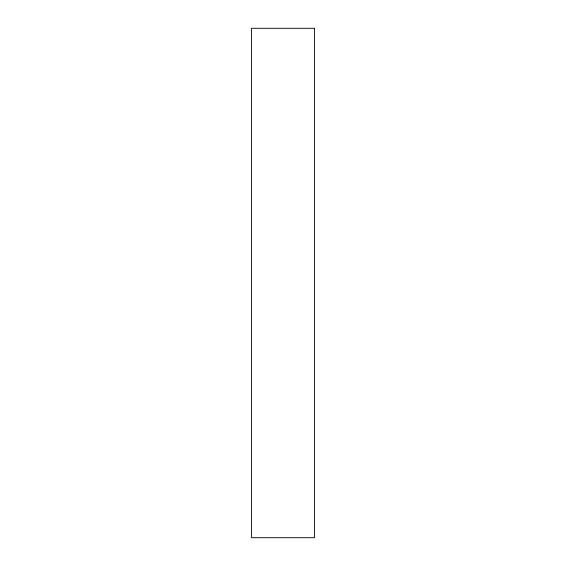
<?xml version="1.0" encoding="UTF-8"?>
<svg xmlns="http://www.w3.org/2000/svg" width="566" height="566" viewBox="0 0 566 566"><rect width="100%" height="100%" fill="white"/><g stroke="black" fill="none" stroke-linecap="round" stroke-linejoin="round"><path stroke-width="0.85" d="M314.491 28.3L251.509 28.3L251.509 537.7L314.491 537.7L314.491 28.3"/></g></svg>
